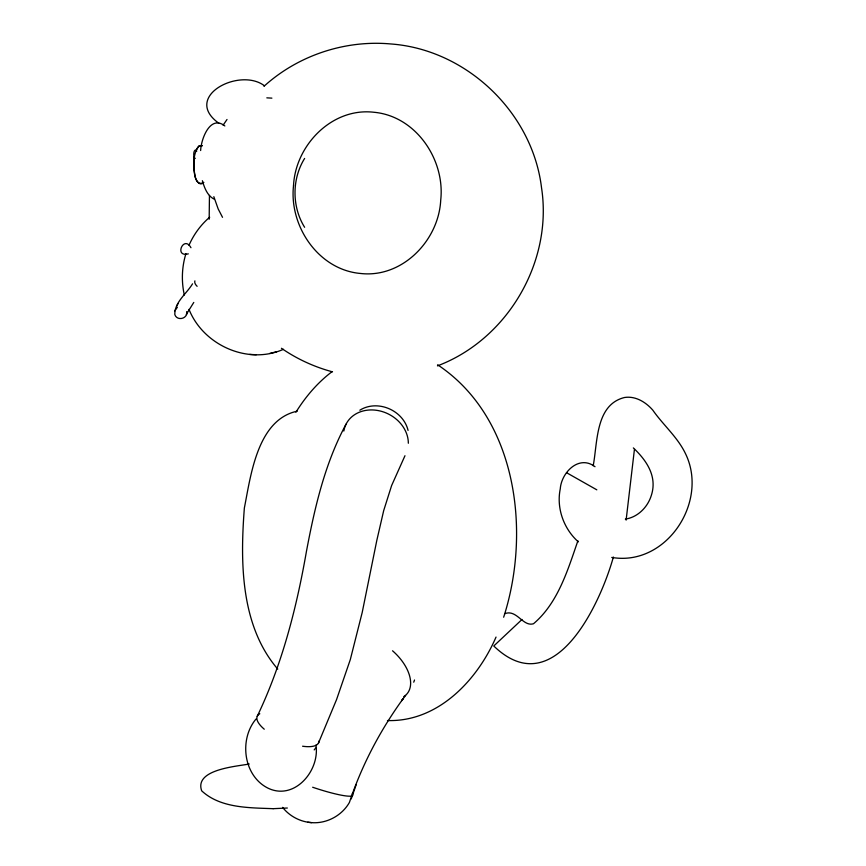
<?xml version="1.0" encoding="UTF-8"?>
<svg xmlns="http://www.w3.org/2000/svg" width="866" height="866" viewBox="0 0 866 866"><rect width="100%" height="100%" fill="white"/><g stroke="black" fill="none" stroke-linecap="round" stroke-linejoin="round"><path stroke-width="1.3" d="M209.453 195.435L209.171 219.217M593.199 465.746C597.659 442.472 595.364 404.628 624.548 397.494C635.536 395.773 645.83 402.138 652.802 410.148C663.161 425.022 677.602 437.135 685.482 453.632C709.027 501.804 666.333 566.775 611.764 557.423M192.555 283.821C186.699 293.585 174.38 302.353 174.824 314.618C176.826 320.799 186.396 319.251 186.883 312.983L186.363 314.553M186.634 313.806L186.699 311.608M626.118 520.12L634.421 449.465M194.428 156.746C193.54 162.635 192.523 188.203 203.597 182.52M200.641 150.532C201.085 139.047 210.2 114.355 224.846 125.949M174.629 311.002L177.357 307.278M185.941 253.608C181.806 266.955 181.286 281.374 184.328 295.014M503.655 617.22C531.172 531.897 517.251 417.78 437.601 364.792M577.882 540.828C567.75 570.142 557.931 603.115 533.499 623.747C522.847 627.06 516.818 608.917 504.726 613.713M613.377 557.044C600.376 603.667 554.197 704.35 493.772 645.993L521.992 619.493M405.591 695.474L401.694 700.626L402.961 698.938C380.055 730.547 361.707 765.436 349.42 802.436C341.951 815.61 326.731 823.793 311.619 822.646C300.372 821.888 289.558 816.248 282.597 807.361M356.175 784.704L351.228 798.928M413.731 682.192L414.522 680.005M186.536 314.033L193.778 302.429M257.213 716.344C282.175 664.211 296.551 608.04 306.456 551.317C314.704 507.628 324.793 463.57 346.075 424.124M318.407 743.212L336.56 699.576L350.308 659.589L362.205 612.478L376.818 540.384L383.692 510.594L391.627 485.534L404.974 455.722M196.171 150.229L198.985 146.04L202.233 145.737M189.005 245.262C193.681 234.524 200.771 224.824 209.691 217.214M496.034 637.073C477.318 680.297 437.958 722.082 387.47 720.555M595.007 466.709C579.051 454.455 561.395 472.446 560.27 488.857C556.253 508.125 563.734 528.877 578.347 541.867M176.696 306.023L177.238 305.059M177.541 304.518L178.071 303.587M197.296 147.989C192.923 156.41 193.194 166.597 195.045 175.679C195.413 179.533 199.645 187.305 203.759 182.325M304.615 158.435C291.81 178.981 291.81 206.747 304.615 227.282M223.114 125.169L227.011 119.486M295.901 412.27C305.449 396.888 317.346 382.837 331.808 371.86M197.654 147.458L198.509 146.451M256.022 719.018C238.908 739.347 243.292 775.806 267.951 788.136C294.494 801.007 320.03 770.567 315.949 745.085M314.196 749.902L315.679 748.04M264 86.297C298.034 55.37 345.144 39.749 390.923 43.971L390.934 43.971C466.536 49.514 532.503 112.526 541.531 187.77C552.952 261.868 507.519 339.418 437.449 365.874M198.909 146.105L202.124 145.672M359.834 410.203C377.554 399.161 403.264 410.235 408.07 430.413M188.312 253.857C173.709 257.657 183.765 234.524 190.964 247.708M189.005 309.368C203.261 345.09 247.73 365.225 283.474 349.301M269.705 353.447L276.59 351.748M625.339 519.102C637.668 517.305 647.606 507.281 651.254 495.644C657.575 476.603 646.729 460.593 633.349 447.917M297.233 411.177C257.278 419.674 250.739 475.824 244.364 507.974C240.174 562.099 240.434 625.696 277.77 669.104M249.235 764.007C236.072 766.507 194.125 769.473 201.67 790.82C220.397 808.238 248.986 807.718 273.115 808.682M287.339 808.021L273.158 808.682M249.646 354.421L256.271 354.735M266.825 97.847L271.892 98.139M307.766 822.191L311.619 822.646M332.522 371.839C314.326 366.978 296.941 358.979 281.428 348.273M214.357 199.256C207.31 195.846 204.408 187.716 202.363 180.691M264.379 85.756C239.568 66.769 181.546 96.862 219.109 123.437M566.494 472.663L596.815 489.831M195.251 158.478C192.523 157.082 193.724 147.068 196.809 151.041M222.519 217.323L218.189 208.977L213.837 196.669M392.547 650.788A40.475 23.837 39.5 0 1 403.697 696.708M352.148 793.927A40.475 5.218 18.7 0 1 312.658 787.248M343.824 431.051A33.428 28.113 26.7 0 1 378.236 410.581A33.428 28.113 26.7 0 1 408.341 443.251M319.024 740.993A33.428 11.972 23.2 0 1 302.58 746.221M264.26 729.204A33.428 11.972 23.2 0 1 259.789 713.779M197.123 286.31A6.159 3.345 38.3 0 1 194.915 280.876M293.52 185.584C288.995 226.102 318.428 269.77 360.483 273.472C402.257 278.311 438.759 240.499 440.718 200.133C445.254 159.625 415.821 115.957 373.766 112.244C331.981 107.406 295.49 145.217 293.52 185.584"/></g></svg>
